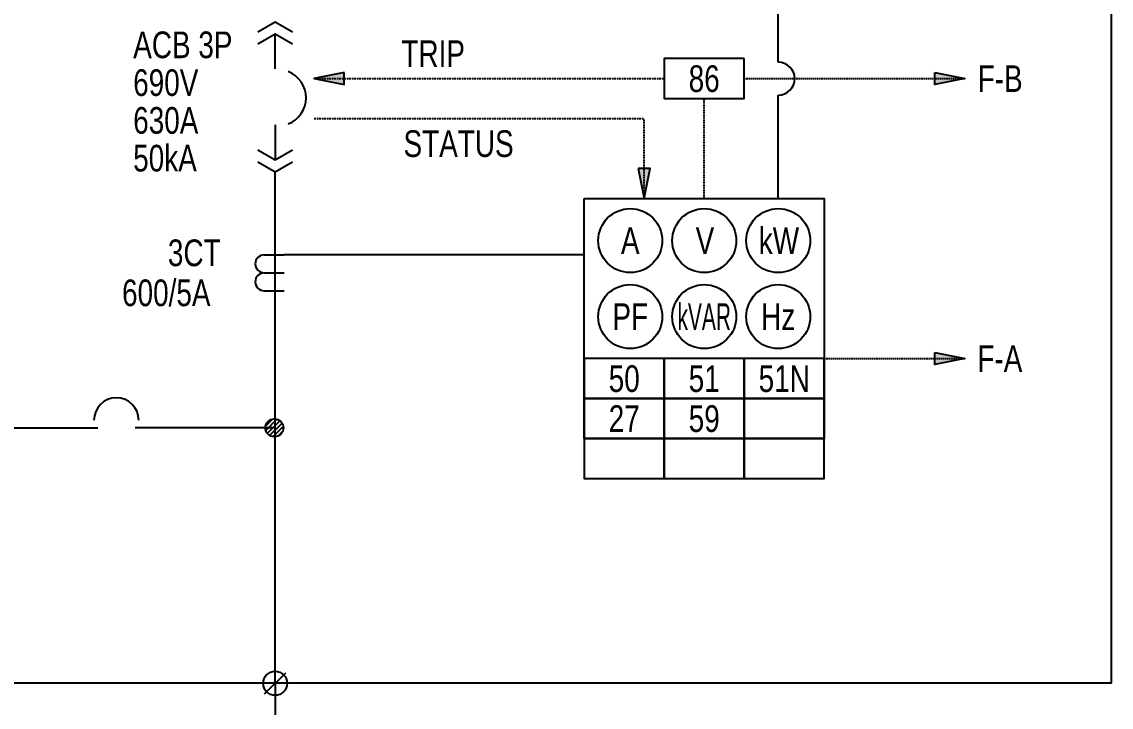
# Model space of a CAD drawing. Header units: feet. Extents: x 1 to 168002, y -59383 to 29717.
# Drawn here: x 64590 to 69492, y -13652 to -10567 of the extents above; entities that cross this region are included whole.
import ezdxf
from ezdxf.enums import TextEntityAlignment as Align
from ezdxf.lldxf.tags import DXFTag

# ---------------------------------------------------------------- set-up
doc = ezdxf.new("R2010")
doc.units = ezdxf.units.FT
doc.header["$LTSCALE"] = 50
doc.header["$MEASUREMENT"] = 0
doc.linetypes.add('DASHED2', pattern=[0.375, 0.25, -0.125])
doc.linetypes.add('HIDDEN', pattern=[0.375, 0.25, -0.125])
doc.layers.get('0').update_dxf_attribs({"linetype": 'CONTINUOUS'})
for name, color, linetype in [('E-Control', 7, 'CONTINUOUS'), ('E-PNL', 1, 'CEN50'), ('E-Pow', 4, 'CONTINUOUS'), ('E-SYM0', 3, 'CONTINUOUS'), ('E-SYM1', 3, 'CONTINUOUS'), ('E-SYM2', 3, 'CONTINUOUS'), ('E-Text-1', 2, 'CONTINUOUS'), ('E-Wire01', 7, 'CONTINUOUS'), ('E_LINE', 3, 'CONTINUOUS'), ('E_SYM', 1, 'CONTINUOUS')]:
    doc.layers.add(name, color=color, linetype=linetype)
doc.styles.add('돋움', font='')
doc.styles.get('돋움').set_extended_font_data('Dotum')
tags = doc.linetypes.add('CEN50', pattern=[56, 50, -2, 2, -2]).pattern_tags.tags
tags[10:11] = [DXFTag(74, 4), DXFTag(75, 0), DXFTag(340, '0'), DXFTag(46, 1.0), DXFTag(50, 0.0), DXFTag(44, 0.0), DXFTag(45, 0.0)]
tags[8:9] = [DXFTag(74, 4), DXFTag(75, 0), DXFTag(340, '0'), DXFTag(46, 1.0), DXFTag(50, 0.0), DXFTag(44, 0.0), DXFTag(45, 0.0)]
tags[6:7] = [DXFTag(74, 4), DXFTag(75, 0), DXFTag(340, '0'), DXFTag(46, 1.0), DXFTag(50, 0.0), DXFTag(44, 0.0), DXFTag(45, 0.0)]
tags[4:5] = [DXFTag(74, 4), DXFTag(75, 0), DXFTag(340, '0'), DXFTag(46, 1.0), DXFTag(50, 0.0), DXFTag(44, 0.0), DXFTag(45, 0.0)]

# ---------------------------------------------------------------- blocks, each defined once
blk = doc.blocks.new('A$C06845E03')
at = {"layer": 'E-SYM0'}
for p, q in [((0, -4.7), (0, -1.2)), ((0, -10.3), (0, -13.8))]:
    blk.add_line(p, q, dxfattribs=at)
for points in [[(-1.73, -1), (0, 0), (1.73, -1)], [(-1.73, -2.2), (0, -1.2), (1.73, -2.2)], [(-1.73, -12.8), (0, -13.8), (1.73, -12.8)], [(-1.73, -14), (0, -15), (1.73, -14)]]:
    blk.add_lwpolyline(points, dxfattribs=at)
blk.add_arc((0.3, -7.6), 2.8, 290.9248, 69.0752, dxfattribs=at)
blk = doc.blocks.new('A$C68F508EB')
at = {"layer": 'E-SYM1'}
for p, q in [((-2, 0), (0, 0)), ((-2, -1.8), (0, -1.8)), ((-2, -3.6), (0, -3.6))]:
    blk.add_line(p, q, dxfattribs=at)
for centre in [(-2, -0.9), (-2, -2.7)]:
    blk.add_arc(centre, 0.9, 90, 270, dxfattribs=at)
blk = doc.blocks.new('A$C004C2F88')
at = {"layer": 'E-SYM0'}
h = blk.add_hatch(dxfattribs=at)
h.set_pattern_fill('ANSI31', scale=0.1)
h.set_pattern_definition([(45, (-150.85967, -255), (-0.2245064, 0.2245064), [])])
edge = h.paths.add_edge_path()
edge.add_arc((0, 0), 0.9, 0, 360)
blk.add_circle((0, 0), 0.9, dxfattribs=at)

msp = doc.modelspace()

# ---------------------------------------------------------------- hatches: boundary and pattern name
at = {"layer": 'E-SYM0'}
h = msp.add_hatch(color=7, dxfattribs=at)
h.dxf.hatch_style = 1
h.paths.add_polyline_path([(66040.9, -10795.9), (65905.9, -10822.9), (66040.9, -10849.9)])
h = msp.add_hatch(color=7, dxfattribs=at)
h.dxf.hatch_style = 1
h.paths.add_polyline_path([(68699.3, -10795.9), (68834.3, -10822.9), (68699.3, -10849.9)])
h = msp.add_hatch(color=7, dxfattribs=at)
h.dxf.hatch_style = 1
h.paths.add_polyline_path([(67363.9, -11227.9), (67390.9, -11362.9), (67417.9, -11227.9)])
h = msp.add_hatch(color=7, dxfattribs=at)
h.dxf.hatch_style = 1
h.paths.add_polyline_path([(68699.3, -12055.9), (68834.3, -12082.9), (68699.3, -12109.9)])

# ---------------------------------------------------------------- linework, layer by layer
at = {"ltscale": 100}
msp.add_arc((67993.9, -10822.9, 0.1), 74, 270, 90, dxfattribs=at)
at = {"layer": 'E-Control'}
for p, q in [((67993.9, -10748.9, 0.1), (67993.9, -10104.9, 0.1)), ((67993.9, -11362.9, 0.1), (67993.9, -10896.9, 0.1)), ((67120.9, -11615.8, 0.1), (65770.9, -11615.8, 0.1)), ((65729.8, -13544.1, 0.1), (65729.8, -14608.5, 0.1))]:
    msp.add_line(p, q, dxfattribs=at)
at = {"layer": 'E-PNL'}
msp.add_line((65682.1, -13591.8, 0.1), (65777.6, -13496.3, 0.1), dxfattribs=at)
at = {"layer": 'E-PNL', "ltscale": 0.1, "elevation": 0.1}
msp.add_lwpolyline([(61967.3, -5991.5), (69492.4, -5991.5), (69492.4, -13544.1), (61967.3, -13544.1)], close=True, dxfattribs=at)
at = {"layer": 'E-PNL'}
msp.add_circle((65729.8, -13544.1, 0.1), 54, dxfattribs=at)
at = {"layer": 'E-Pow'}
msp.add_line((65729.8, -13544.1, 0.1), (65729.8, -11242.1, 0.1), dxfattribs=at)
at = {"layer": 'E-SYM0', "color": 7, "elevation": 0.1}
for points in [[(66040.9, -10795.9), (65905.9, -10822.9), (66040.9, -10849.9)], [(68699.3, -10795.9), (68834.3, -10822.9), (68699.3, -10849.9)], [(67363.9, -11227.9), (67390.9, -11362.9), (67417.9, -11227.9)], [(68699.3, -12055.9), (68834.3, -12082.9), (68699.3, -12109.9)]]:
    msp.add_lwpolyline(points, close=True, dxfattribs=at)
at = {"layer": 'E-SYM2', "elevation": 0.1}
for points in [[(67840.9, -10732.9), (67480.9, -10732.9), (67480.9, -10912.9), (67840.9, -10912.9)], [(67840.9, -10732.9), (67480.9, -10732.9), (67480.9, -10912.9), (67840.9, -10912.9)], [(67120.9, -11362.9), (68200.9, -11362.9), (68200.9, -12442.9), (67120.9, -12442.9)], [(67480.9, -12082.9), (67120.9, -12082.9), (67120.9, -12262.9), (67480.9, -12262.9)], [(67840.9, -12082.9), (67480.9, -12082.9), (67480.9, -12262.9), (67840.9, -12262.9)], [(68200.9, -12082.9), (67840.9, -12082.9), (67840.9, -12262.9), (68200.9, -12262.9)], [(67480.9, -12262.9), (67120.9, -12262.9), (67120.9, -12442.9), (67480.9, -12442.9)], [(67840.9, -12262.9), (67480.9, -12262.9), (67480.9, -12442.9), (67840.9, -12442.9)], [(68200.9, -12262.9), (67840.9, -12262.9), (67840.9, -12442.9), (68200.9, -12442.9)], [(67480.9, -12442.9), (67120.9, -12442.9), (67120.9, -12622.9), (67480.9, -12622.9)], [(67840.9, -12442.9), (67480.9, -12442.9), (67480.9, -12622.9), (67840.9, -12622.9)], [(68200.9, -12442.9), (67840.9, -12442.9), (67840.9, -12622.9), (68200.9, -12622.9)]]:
    msp.add_lwpolyline(points, close=True, dxfattribs=at)
at = {"layer": 'E-SYM2'}
for centre in [(67327.9, -11551.9, 0.1), (67660.9, -11551.9, 0.1), (67993.9, -11551.9, 0.1), (67327.9, -11893.9, 0.1), (67660.9, -11893.9, 0.1), (67993.9, -11893.9, 0.1)]:
    msp.add_circle(centre, 144, dxfattribs=at)
at = {"layer": 'E-Wire01', "linetype": 'HIDDEN', "ltscale": 0.6}
for p, q in [((65905.9, -10822.9, 0.1), (67480.9, -10822.9, 0.1)), ((67660.9, -11362.9, 0.1), (67660.9, -10912.9, 0.1)), ((65905.9, -11002.9, 0.1), (67390.9, -11002.9, 0.1)), ((67390.9, -11362.9, 0.1), (67390.9, -11002.9, 0.1))]:
    msp.add_line(p, q, dxfattribs=at)
at = {"layer": 'E-Wire01', "linetype": 'DASHED2', "ltscale": 0.5}
for p, q in [((67840.9, -10822.9, 0.1), (68834.3, -10822.9, 0.1)), ((68200.9, -12082.9, 0.1), (68834.3, -12082.9, 0.1))]:
    msp.add_line(p, q, dxfattribs=at)
at = {"layer": 'E_LINE', "color": 4}
for p, q in [((64291.4, -12393.7, 0.1), (64931.4, -12393.7, 0.1)), ((65725.9, -12393.7, 0.1), (65099.4, -12393.7, 0.1))]:
    msp.add_line(p, q, dxfattribs=at)
at = {"layer": 'E_SYM', "color": 4}
msp.add_arc((65015.4, -12360.1, 0.1), 100.8, 0, 180, dxfattribs=at)

# ---------------------------------------------------------------- block references
at = {"layer": 'E-PNL', "xscale": 45.00023775635822, "yscale": 45.00023775635822, "zscale": 45.00023775635822}
msp.add_blockref('A$C004C2F88', (65726.6, -12394.4, 0.1), dxfattribs=at)
at = {"layer": 'E-SYM1', "xscale": 45.00023775635822, "yscale": 45.00023775635822, "zscale": 45.00023775635822}
for name, p in [('A$C06845E03', (65729.8, -10567.1, 0.1)), ('A$C68F508EB', (65770.9, -11615.8, 0.1))]:
    msp.add_blockref(name, p, dxfattribs=at)

# ---------------------------------------------------------------- texts
at = {"layer": 'E-SYM2', "color": 2, "style": '돋움'}
for s, rotation, width, p in [('86', 360, 0.8, (67660.7, -10822.9, 0.1)), ('A', 0, 0.8, (67327.9, -11551.9, 0.1)), ('V', 0, 0.8, (67664.1, -11551.9, 0.1)), ('kW', 0, 0.8, (67997.1, -11551.9, 0.1)), ('PF', 0, 0.8, (67327.9, -11893.9, 0.1)), ('kVAR', 0, 0.6, (67660.9, -11893.9, 0.1)), ('Hz', 0, 0.8, (67993.9, -11893.9, 0.1))]:
    msp.add_text(s, height=120, rotation=rotation, dxfattribs=dict(at, width=width)).set_placement(p, align=Align.MIDDLE_CENTER)
at = {"layer": 'E-SYM2', "color": 2, "style": '돋움', "width": 0.8}
for s, p in [('50', (67300.9, -12172.9, 0.1)), ('51', (67660.9, -12172.9, 0.1)), ('51N', (68020.9, -12172.9, 0.1)), ('27', (67300.9, -12352.9, 0.1)), ('59', (67660.9, -12352.9, 0.1))]:
    msp.add_text(s, height=120, dxfattribs=at).set_placement(p, align=Align.MIDDLE_CENTER)
at = {"layer": 'E-Text-1', "style": '돋움', "width": 0.8}
for s, rotation, p in [('ACB 3P', 0, (65091.1, -10670.8, 0.1)), ('690V', 0, (65091.1, -10840.8, 0.1)), ('F-B', 360, (68891.6, -10822.9, 0.1)), ('630A', 0, (65091.1, -11010.8, 0.1)), ('50kA', 0, (65091.1, -11180.8, 0.1)), ('3CT', 360, (65247.2, -11606.8, 0.1)), ('600/5A', 360, (65041, -11786.8, 0.1)), ('F-A', 360, (68890.1, -12082.9, 0.1))]:
    msp.add_text(s, height=120, rotation=rotation, dxfattribs=at).set_placement(p, align=Align.MIDDLE_LEFT)
for s, p in [('TRIP', (66584.1, -10710.4, 0.1)), ('STATUS', (66803.1, -11115.4, 0.1))]:
    msp.add_text(s, height=120, rotation=360, dxfattribs=at).set_placement(p, align=Align.MIDDLE_RIGHT)

doc.saveas('drawing.dxf')
